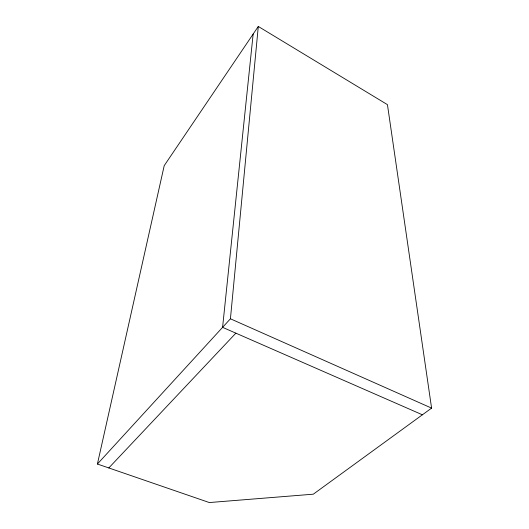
<?xml version="1.0" encoding="UTF-8"?>
<svg xmlns="http://www.w3.org/2000/svg" width="529" height="529" viewBox="0 0 529 529"><rect width="100%" height="100%" fill="white"/><g stroke="black" fill="none" stroke-linecap="round" stroke-linejoin="round"><path stroke-width="0.79" d="M97.409 464.026L230.426 318.789L258.291 26.45L387.446 104.649L431.591 408.104L313.307 494.185L209.332 502.55L97.409 464.026L164.215 165.65L258.291 26.45M253.153 34.054L222.59 327.345L422.393 414.796M108.802 467.947L235.874 333.158M230.426 318.789L431.591 408.104"/></g></svg>
